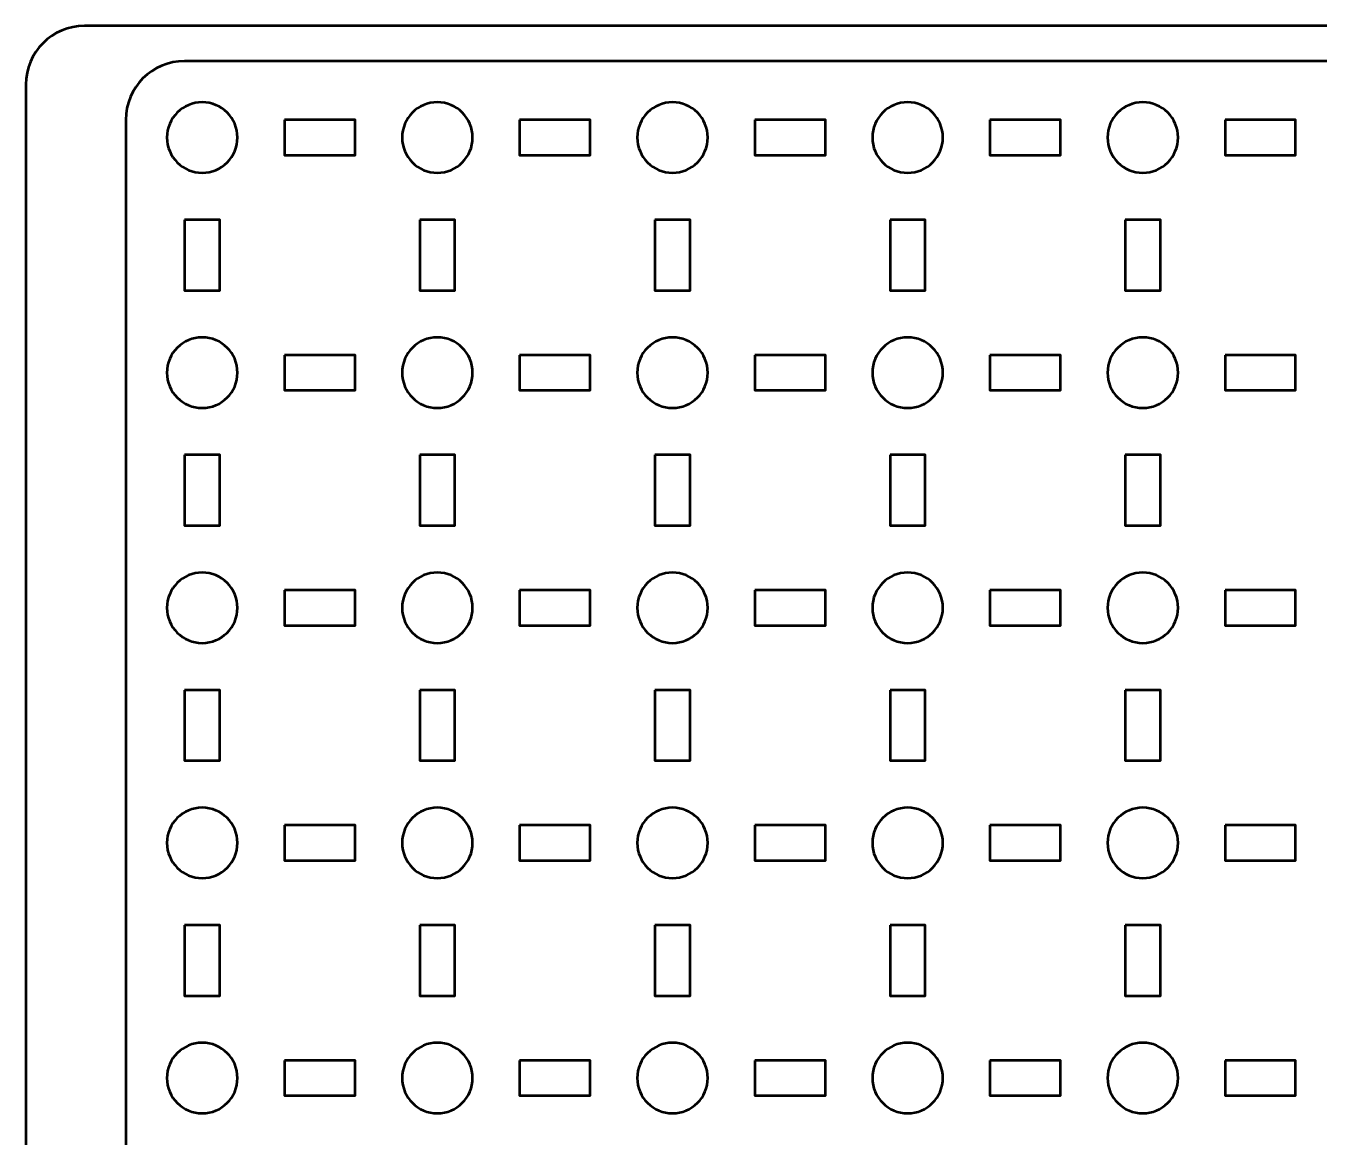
# Model space of a CAD drawing. Header units: centimetres. Extents: x -21 to 0, y -29.7 to 0.
# Drawn here: x -21 to -10, y -9.45 to 0 of the extents above; entities that cross this region are included whole.
import ezdxf

# ---------------------------------------------------------------- set-up
doc = ezdxf.new("R2010")
doc.units = ezdxf.units.CM
doc.header["$MEASUREMENT"] = 0
doc.layers.add('Layer 1', color=7, linetype='Continuous')

msp = doc.modelspace()

# ---------------------------------------------------------------- linework, layer by layer
at = {"layer": 'Layer 1', "color": 22, "lineweight": 53}
msp.add_open_spline([(-21.00003, -29.19996), (-21.00003, -29.19996), (-21.00003, -0.49992), (-21.00003, -0.49992), (-21.00003, -0.49992), (-21.00003, -0.22295), (-20.77694, 0.00004), (-20.49994, 0.00004), (-20.49994, 0.00004), (-20.49994, 0.00004), (-0.50008, 0.00004), (-0.50008, 0.00004), (-0.50008, 0.00004), (-0.22294, 0.00004), (0.00002, -0.22295), (0.00002, -0.49992), (0.00002, -0.49992), (0.00002, -0.49992), (0.00002, -29.19996), (0.00002, -29.19996), (0.00002, -29.19996), (0.00002, -29.47696), (-0.22294, -29.70005), (-0.50008, -29.70005), (-0.50008, -29.70005), (-0.50008, -29.70005), (-20.49994, -29.70005), (-20.49994, -29.70005), (-20.49994, -29.70005), (-20.77694, -29.70005), (-21.00003, -29.47696), (-21.00003, -29.19996)], degree=3, knots=[0, 0, 0, 0, 0.125, 0.125, 0.125, 0.125, 0.25, 0.25, 0.25, 0.25, 0.375, 0.375, 0.375, 0.375, 0.5, 0.5, 0.5, 0.5, 0.625, 0.625, 0.625, 0.625, 0.75, 0.75, 0.75, 0.75, 0.875, 0.875, 0.875, 0.875, 1, 1, 1, 1], dxfattribs=at)
at = {"layer": 'Layer 1', "color": 2, "lineweight": 53}
msp.add_open_spline([(-19.64997, -0.29994), (-19.64997, -0.29994), (-1.35004, -0.29994), (-1.35004, -0.29994), (-1.35004, -0.29994), (-1.07304, -0.29994), (-0.84994, -0.52303), (-0.84994, -0.80004), (-0.84994, -0.80004), (-0.84994, -0.80004), (-0.84994, -19.09996), (-0.84994, -19.09996), (-0.84994, -19.09996), (-0.84994, -19.37696), (-1.07304, -19.60006), (-1.35004, -19.60006), (-1.35004, -19.60006), (-1.35004, -19.60006), (-19.64997, -19.60006), (-19.64997, -19.60006), (-19.64997, -19.60006), (-19.92697, -19.60006), (-20.15006, -19.37696), (-20.15006, -19.09996), (-20.15006, -19.09996), (-20.15006, -19.09996), (-20.15006, -0.80004), (-20.15006, -0.80004), (-20.15006, -0.80004), (-20.15006, -0.52303), (-19.92697, -0.29994), (-19.64997, -0.29994)], degree=3, knots=[0, 0, 0, 0, 0.125, 0.125, 0.125, 0.125, 0.25, 0.25, 0.25, 0.25, 0.375, 0.375, 0.375, 0.375, 0.5, 0.5, 0.5, 0.5, 0.625, 0.625, 0.625, 0.625, 0.75, 0.75, 0.75, 0.75, 0.875, 0.875, 0.875, 0.875, 1, 1, 1, 1], dxfattribs=at)
at = {"layer": 'Layer 1', "lineweight": 53}
for points in [[(-19.20003, -0.94997), (-19.20003, -1.11574), (-19.33426, -1.24997), (-19.50004, -1.24997), (-19.50004, -1.24997), (-19.6657, -1.24997), (-19.80004, -1.11574), (-19.80004, -0.94997), (-19.80004, -0.94997), (-19.80004, -0.7843), (-19.6657, -0.64996), (-19.50004, -0.64996), (-19.50004, -0.64996), (-19.33426, -0.64996), (-19.20003, -0.7843), (-19.20003, -0.94997)], [(-17.19996, -0.94997), (-17.19996, -1.11574), (-17.33433, -1.24997), (-17.49996, -1.24997), (-17.49996, -1.24997), (-17.66573, -1.24997), (-17.79996, -1.11574), (-17.79996, -0.94997), (-17.79996, -0.94997), (-17.79996, -0.7843), (-17.66573, -0.64996), (-17.49996, -0.64996), (-17.49996, -0.64996), (-17.33433, -0.64996), (-17.19996, -0.7843), (-17.19996, -0.94997)], [(-15.20003, -0.94997), (-15.20003, -1.11574), (-15.33436, -1.24997), (-15.50003, -1.24997), (-15.50003, -1.24997), (-15.66566, -1.24997), (-15.80003, -1.11574), (-15.80003, -0.94997), (-15.80003, -0.94997), (-15.80003, -0.7843), (-15.66566, -0.64996), (-15.50003, -0.64996), (-15.50003, -0.64996), (-15.33436, -0.64996), (-15.20003, -0.7843), (-15.20003, -0.94997)], [(-13.20006, -0.94997), (-13.20006, -1.11574), (-13.33429, -1.24997), (-13.50006, -1.24997), (-13.50006, -1.24997), (-13.66573, -1.24997), (-13.80006, -1.11574), (-13.80006, -0.94997), (-13.80006, -0.94997), (-13.80006, -0.7843), (-13.66573, -0.64996), (-13.50006, -0.64996), (-13.50006, -0.64996), (-13.33429, -0.64996), (-13.20006, -0.7843), (-13.20006, -0.94997)], [(-11.19999, -0.94997), (-11.19999, -1.11574), (-11.33436, -1.24997), (-11.49999, -1.24997), (-11.49999, -1.24997), (-11.66576, -1.24997), (-11.79999, -1.11574), (-11.79999, -0.94997), (-11.79999, -0.94997), (-11.79999, -0.7843), (-11.66576, -0.64996), (-11.49999, -0.64996), (-11.49999, -0.64996), (-11.33436, -0.64996), (-11.19999, -0.7843), (-11.19999, -0.94997)], [(-18.80002, -0.80004), (-18.80002, -0.80004), (-18.20001, -0.80004), (-18.20001, -0.80004), (-18.20001, -0.80004), (-18.20001, -0.80004), (-18.20001, -1.10004), (-18.20001, -1.10004), (-18.20001, -1.10004), (-18.20001, -1.10004), (-18.80002, -1.10004), (-18.80002, -1.10004), (-18.80002, -1.10004), (-18.80002, -1.10004), (-18.80002, -0.80004), (-18.80002, -0.80004)], [(-16.80005, -0.80004), (-16.80005, -0.80004), (-16.20005, -0.80004), (-16.20005, -0.80004), (-16.20005, -0.80004), (-16.20005, -0.80004), (-16.20005, -1.10004), (-16.20005, -1.10004), (-16.20005, -1.10004), (-16.20005, -1.10004), (-16.80005, -1.10004), (-16.80005, -1.10004), (-16.80005, -1.10004), (-16.80005, -1.10004), (-16.80005, -0.80004), (-16.80005, -0.80004)], [(-14.79998, -0.80004), (-14.79998, -0.80004), (-14.19997, -0.80004), (-14.19997, -0.80004), (-14.19997, -0.80004), (-14.19997, -0.80004), (-14.19997, -1.10004), (-14.19997, -1.10004), (-14.19997, -1.10004), (-14.19997, -1.10004), (-14.79998, -1.10004), (-14.79998, -1.10004), (-14.79998, -1.10004), (-14.79998, -1.10004), (-14.79998, -0.80004), (-14.79998, -0.80004)], [(-12.80001, -0.80004), (-12.80001, -0.80004), (-12.2, -0.80004), (-12.2, -0.80004), (-12.2, -0.80004), (-12.2, -0.80004), (-12.2, -1.10004), (-12.2, -1.10004), (-12.2, -1.10004), (-12.2, -1.10004), (-12.80001, -1.10004), (-12.80001, -1.10004), (-12.80001, -1.10004), (-12.80001, -1.10004), (-12.80001, -0.80004), (-12.80001, -0.80004)], [(-10.80008, -0.80004), (-10.80008, -0.80004), (-10.20007, -0.80004), (-10.20007, -0.80004), (-10.20007, -0.80004), (-10.20007, -0.80004), (-10.20007, -1.10004), (-10.20007, -1.10004), (-10.20007, -1.10004), (-10.20007, -1.10004), (-10.80008, -1.10004), (-10.80008, -1.10004), (-10.80008, -1.10004), (-10.80008, -1.10004), (-10.80008, -0.80004), (-10.80008, -0.80004)], [(-19.64997, -1.64998), (-19.64997, -1.64998), (-19.34996, -1.64998), (-19.34996, -1.64998), (-19.34996, -1.64998), (-19.34996, -1.64998), (-19.34996, -2.24999), (-19.34996, -2.24999), (-19.34996, -2.24999), (-19.34996, -2.24999), (-19.64997, -2.24999), (-19.64997, -2.24999), (-19.64997, -2.24999), (-19.64997, -2.24999), (-19.64997, -1.64998), (-19.64997, -1.64998)], [(-17.65003, -1.64998), (-17.65003, -1.64998), (-17.35003, -1.64998), (-17.35003, -1.64998), (-17.35003, -1.64998), (-17.35003, -1.64998), (-17.35003, -2.24999), (-17.35003, -2.24999), (-17.35003, -2.24999), (-17.35003, -2.24999), (-17.65003, -2.24999), (-17.65003, -2.24999), (-17.65003, -2.24999), (-17.65003, -2.24999), (-17.65003, -1.64998), (-17.65003, -1.64998)], [(-15.6501, -1.64998), (-15.6501, -1.64998), (-15.3501, -1.64998), (-15.3501, -1.64998), (-15.3501, -1.64998), (-15.3501, -1.64998), (-15.3501, -2.24999), (-15.3501, -2.24999), (-15.3501, -2.24999), (-15.3501, -2.24999), (-15.6501, -2.24999), (-15.6501, -2.24999), (-15.6501, -2.24999), (-15.6501, -2.24999), (-15.6501, -1.64998), (-15.6501, -1.64998)], [(-13.64999, -1.64998), (-13.64999, -1.64998), (-13.34999, -1.64998), (-13.34999, -1.64998), (-13.34999, -1.64998), (-13.34999, -1.64998), (-13.34999, -2.24999), (-13.34999, -2.24999), (-13.34999, -2.24999), (-13.34999, -2.24999), (-13.64999, -2.24999), (-13.64999, -2.24999), (-13.64999, -2.24999), (-13.64999, -2.24999), (-13.64999, -1.64998), (-13.64999, -1.64998)], [(-11.65006, -1.64998), (-11.65006, -1.64998), (-11.35006, -1.64998), (-11.35006, -1.64998), (-11.35006, -1.64998), (-11.35006, -1.64998), (-11.35006, -2.24999), (-11.35006, -2.24999), (-11.35006, -2.24999), (-11.35006, -2.24999), (-11.65006, -2.24999), (-11.65006, -2.24999), (-11.65006, -2.24999), (-11.65006, -2.24999), (-11.65006, -1.64998), (-11.65006, -1.64998)], [(-19.20003, -2.95004), (-19.20003, -3.11567), (-19.33426, -3.25004), (-19.50004, -3.25004), (-19.50004, -3.25004), (-19.6657, -3.25004), (-19.80004, -3.11567), (-19.80004, -2.95004), (-19.80004, -2.95004), (-19.80004, -2.78427), (-19.6657, -2.65004), (-19.50004, -2.65004), (-19.50004, -2.65004), (-19.33426, -2.65004), (-19.20003, -2.78427), (-19.20003, -2.95004)], [(-17.19996, -2.95004), (-17.19996, -3.11567), (-17.33433, -3.25004), (-17.49996, -3.25004), (-17.49996, -3.25004), (-17.66573, -3.25004), (-17.79996, -3.11567), (-17.79996, -2.95004), (-17.79996, -2.95004), (-17.79996, -2.78427), (-17.66573, -2.65004), (-17.49996, -2.65004), (-17.49996, -2.65004), (-17.33433, -2.65004), (-17.19996, -2.78427), (-17.19996, -2.95004)], [(-15.20003, -2.95004), (-15.20003, -3.11567), (-15.33436, -3.25004), (-15.50003, -3.25004), (-15.50003, -3.25004), (-15.66566, -3.25004), (-15.80003, -3.11567), (-15.80003, -2.95004), (-15.80003, -2.95004), (-15.80003, -2.78427), (-15.66566, -2.65004), (-15.50003, -2.65004), (-15.50003, -2.65004), (-15.33436, -2.65004), (-15.20003, -2.78427), (-15.20003, -2.95004)], [(-13.20006, -2.95004), (-13.20006, -3.11567), (-13.33429, -3.25004), (-13.50006, -3.25004), (-13.50006, -3.25004), (-13.66573, -3.25004), (-13.80006, -3.11567), (-13.80006, -2.95004), (-13.80006, -2.95004), (-13.80006, -2.78427), (-13.66573, -2.65004), (-13.50006, -2.65004), (-13.50006, -2.65004), (-13.33429, -2.65004), (-13.20006, -2.78427), (-13.20006, -2.95004)], [(-11.19999, -2.95004), (-11.19999, -3.11567), (-11.33436, -3.25004), (-11.49999, -3.25004), (-11.49999, -3.25004), (-11.66576, -3.25004), (-11.79999, -3.11567), (-11.79999, -2.95004), (-11.79999, -2.95004), (-11.79999, -2.78427), (-11.66576, -2.65004), (-11.49999, -2.65004), (-11.49999, -2.65004), (-11.33436, -2.65004), (-11.19999, -2.78427), (-11.19999, -2.95004)], [(-18.80002, -2.79997), (-18.80002, -2.79997), (-18.20001, -2.79997), (-18.20001, -2.79997), (-18.20001, -2.79997), (-18.20001, -2.79997), (-18.20001, -3.09997), (-18.20001, -3.09997), (-18.20001, -3.09997), (-18.20001, -3.09997), (-18.80002, -3.09997), (-18.80002, -3.09997), (-18.80002, -3.09997), (-18.80002, -3.09997), (-18.80002, -2.79997), (-18.80002, -2.79997)], [(-16.80005, -2.79997), (-16.80005, -2.79997), (-16.20005, -2.79997), (-16.20005, -2.79997), (-16.20005, -2.79997), (-16.20005, -2.79997), (-16.20005, -3.09997), (-16.20005, -3.09997), (-16.20005, -3.09997), (-16.20005, -3.09997), (-16.80005, -3.09997), (-16.80005, -3.09997), (-16.80005, -3.09997), (-16.80005, -3.09997), (-16.80005, -2.79997), (-16.80005, -2.79997)], [(-14.79998, -2.79997), (-14.79998, -2.79997), (-14.19997, -2.79997), (-14.19997, -2.79997), (-14.19997, -2.79997), (-14.19997, -2.79997), (-14.19997, -3.09997), (-14.19997, -3.09997), (-14.19997, -3.09997), (-14.19997, -3.09997), (-14.79998, -3.09997), (-14.79998, -3.09997), (-14.79998, -3.09997), (-14.79998, -3.09997), (-14.79998, -2.79997), (-14.79998, -2.79997)], [(-12.80001, -2.79997), (-12.80001, -2.79997), (-12.2, -2.79997), (-12.2, -2.79997), (-12.2, -2.79997), (-12.2, -2.79997), (-12.2, -3.09997), (-12.2, -3.09997), (-12.2, -3.09997), (-12.2, -3.09997), (-12.80001, -3.09997), (-12.80001, -3.09997), (-12.80001, -3.09997), (-12.80001, -3.09997), (-12.80001, -2.79997), (-12.80001, -2.79997)], [(-10.80008, -2.79997), (-10.80008, -2.79997), (-10.20007, -2.79997), (-10.20007, -2.79997), (-10.20007, -2.79997), (-10.20007, -2.79997), (-10.20007, -3.09997), (-10.20007, -3.09997), (-10.20007, -3.09997), (-10.20007, -3.09997), (-10.80008, -3.09997), (-10.80008, -3.09997), (-10.80008, -3.09997), (-10.80008, -3.09997), (-10.80008, -2.79997), (-10.80008, -2.79997)], [(-19.64997, -3.64995), (-19.64997, -3.64995), (-19.34996, -3.64995), (-19.34996, -3.64995), (-19.34996, -3.64995), (-19.34996, -3.64995), (-19.34996, -4.24996), (-19.34996, -4.24996), (-19.34996, -4.24996), (-19.34996, -4.24996), (-19.64997, -4.24996), (-19.64997, -4.24996), (-19.64997, -4.24996), (-19.64997, -4.24996), (-19.64997, -3.64995), (-19.64997, -3.64995)], [(-17.65003, -3.64995), (-17.65003, -3.64995), (-17.35003, -3.64995), (-17.35003, -3.64995), (-17.35003, -3.64995), (-17.35003, -3.64995), (-17.35003, -4.24996), (-17.35003, -4.24996), (-17.35003, -4.24996), (-17.35003, -4.24996), (-17.65003, -4.24996), (-17.65003, -4.24996), (-17.65003, -4.24996), (-17.65003, -4.24996), (-17.65003, -3.64995), (-17.65003, -3.64995)], [(-15.6501, -3.64995), (-15.6501, -3.64995), (-15.3501, -3.64995), (-15.3501, -3.64995), (-15.3501, -3.64995), (-15.3501, -3.64995), (-15.3501, -4.24996), (-15.3501, -4.24996), (-15.3501, -4.24996), (-15.3501, -4.24996), (-15.6501, -4.24996), (-15.6501, -4.24996), (-15.6501, -4.24996), (-15.6501, -4.24996), (-15.6501, -3.64995), (-15.6501, -3.64995)], [(-13.64999, -3.64995), (-13.64999, -3.64995), (-13.34999, -3.64995), (-13.34999, -3.64995), (-13.34999, -3.64995), (-13.34999, -3.64995), (-13.34999, -4.24996), (-13.34999, -4.24996), (-13.34999, -4.24996), (-13.34999, -4.24996), (-13.64999, -4.24996), (-13.64999, -4.24996), (-13.64999, -4.24996), (-13.64999, -4.24996), (-13.64999, -3.64995), (-13.64999, -3.64995)], [(-11.65006, -3.64995), (-11.65006, -3.64995), (-11.35006, -3.64995), (-11.35006, -3.64995), (-11.35006, -3.64995), (-11.35006, -3.64995), (-11.35006, -4.24996), (-11.35006, -4.24996), (-11.35006, -4.24996), (-11.35006, -4.24996), (-11.65006, -4.24996), (-11.65006, -4.24996), (-11.65006, -4.24996), (-11.65006, -4.24996), (-11.65006, -3.64995), (-11.65006, -3.64995)], [(-19.20003, -4.94997), (-19.20003, -5.11564), (-19.33426, -5.24997), (-19.50004, -5.24997), (-19.50004, -5.24997), (-19.6657, -5.24997), (-19.80004, -5.11564), (-19.80004, -4.94997), (-19.80004, -4.94997), (-19.80004, -4.78434), (-19.6657, -4.64997), (-19.50004, -4.64997), (-19.50004, -4.64997), (-19.33426, -4.64997), (-19.20003, -4.78434), (-19.20003, -4.94997)], [(-17.19996, -4.94997), (-17.19996, -5.11564), (-17.33433, -5.24997), (-17.49996, -5.24997), (-17.49996, -5.24997), (-17.66573, -5.24997), (-17.79996, -5.11564), (-17.79996, -4.94997), (-17.79996, -4.94997), (-17.79996, -4.78434), (-17.66573, -4.64997), (-17.49996, -4.64997), (-17.49996, -4.64997), (-17.33433, -4.64997), (-17.19996, -4.78434), (-17.19996, -4.94997)], [(-15.20003, -4.94997), (-15.20003, -5.11564), (-15.33436, -5.24997), (-15.50003, -5.24997), (-15.50003, -5.24997), (-15.66566, -5.24997), (-15.80003, -5.11564), (-15.80003, -4.94997), (-15.80003, -4.94997), (-15.80003, -4.78434), (-15.66566, -4.64997), (-15.50003, -4.64997), (-15.50003, -4.64997), (-15.33436, -4.64997), (-15.20003, -4.78434), (-15.20003, -4.94997)], [(-13.20006, -4.94997), (-13.20006, -5.11564), (-13.33429, -5.24997), (-13.50006, -5.24997), (-13.50006, -5.24997), (-13.66573, -5.24997), (-13.80006, -5.11564), (-13.80006, -4.94997), (-13.80006, -4.94997), (-13.80006, -4.78434), (-13.66573, -4.64997), (-13.50006, -4.64997), (-13.50006, -4.64997), (-13.33429, -4.64997), (-13.20006, -4.78434), (-13.20006, -4.94997)], [(-11.19999, -4.94997), (-11.19999, -5.11564), (-11.33436, -5.24997), (-11.49999, -5.24997), (-11.49999, -5.24997), (-11.66576, -5.24997), (-11.79999, -5.11564), (-11.79999, -4.94997), (-11.79999, -4.94997), (-11.79999, -4.78434), (-11.66576, -4.64997), (-11.49999, -4.64997), (-11.49999, -4.64997), (-11.33436, -4.64997), (-11.19999, -4.78434), (-11.19999, -4.94997)], [(-18.80002, -4.7999), (-18.80002, -4.7999), (-18.20001, -4.7999), (-18.20001, -4.7999), (-18.20001, -4.7999), (-18.20001, -4.7999), (-18.20001, -5.0999), (-18.20001, -5.0999), (-18.20001, -5.0999), (-18.20001, -5.0999), (-18.80002, -5.0999), (-18.80002, -5.0999), (-18.80002, -5.0999), (-18.80002, -5.0999), (-18.80002, -4.7999), (-18.80002, -4.7999)], [(-16.80005, -4.7999), (-16.80005, -4.7999), (-16.20005, -4.7999), (-16.20005, -4.7999), (-16.20005, -4.7999), (-16.20005, -4.7999), (-16.20005, -5.0999), (-16.20005, -5.0999), (-16.20005, -5.0999), (-16.20005, -5.0999), (-16.80005, -5.0999), (-16.80005, -5.0999), (-16.80005, -5.0999), (-16.80005, -5.0999), (-16.80005, -4.7999), (-16.80005, -4.7999)], [(-14.79998, -4.7999), (-14.79998, -4.7999), (-14.19997, -4.7999), (-14.19997, -4.7999), (-14.19997, -4.7999), (-14.19997, -4.7999), (-14.19997, -5.0999), (-14.19997, -5.0999), (-14.19997, -5.0999), (-14.19997, -5.0999), (-14.79998, -5.0999), (-14.79998, -5.0999), (-14.79998, -5.0999), (-14.79998, -5.0999), (-14.79998, -4.7999), (-14.79998, -4.7999)], [(-12.80001, -4.7999), (-12.80001, -4.7999), (-12.2, -4.7999), (-12.2, -4.7999), (-12.2, -4.7999), (-12.2, -4.7999), (-12.2, -5.0999), (-12.2, -5.0999), (-12.2, -5.0999), (-12.2, -5.0999), (-12.80001, -5.0999), (-12.80001, -5.0999), (-12.80001, -5.0999), (-12.80001, -5.0999), (-12.80001, -4.7999), (-12.80001, -4.7999)], [(-10.80008, -4.7999), (-10.80008, -4.7999), (-10.20007, -4.7999), (-10.20007, -4.7999), (-10.20007, -4.7999), (-10.20007, -4.7999), (-10.20007, -5.0999), (-10.20007, -5.0999), (-10.20007, -5.0999), (-10.20007, -5.0999), (-10.80008, -5.0999), (-10.80008, -5.0999), (-10.80008, -5.0999), (-10.80008, -5.0999), (-10.80008, -4.7999), (-10.80008, -4.7999)], [(-19.64997, -5.65002), (-19.64997, -5.65002), (-19.34996, -5.65002), (-19.34996, -5.65002), (-19.34996, -5.65002), (-19.34996, -5.65002), (-19.34996, -6.25003), (-19.34996, -6.25003), (-19.34996, -6.25003), (-19.34996, -6.25003), (-19.64997, -6.25003), (-19.64997, -6.25003), (-19.64997, -6.25003), (-19.64997, -6.25003), (-19.64997, -5.65002), (-19.64997, -5.65002)], [(-17.65003, -5.65002), (-17.65003, -5.65002), (-17.35003, -5.65002), (-17.35003, -5.65002), (-17.35003, -5.65002), (-17.35003, -5.65002), (-17.35003, -6.25003), (-17.35003, -6.25003), (-17.35003, -6.25003), (-17.35003, -6.25003), (-17.65003, -6.25003), (-17.65003, -6.25003), (-17.65003, -6.25003), (-17.65003, -6.25003), (-17.65003, -5.65002), (-17.65003, -5.65002)], [(-15.6501, -5.65002), (-15.6501, -5.65002), (-15.3501, -5.65002), (-15.3501, -5.65002), (-15.3501, -5.65002), (-15.3501, -5.65002), (-15.3501, -6.25003), (-15.3501, -6.25003), (-15.3501, -6.25003), (-15.3501, -6.25003), (-15.6501, -6.25003), (-15.6501, -6.25003), (-15.6501, -6.25003), (-15.6501, -6.25003), (-15.6501, -5.65002), (-15.6501, -5.65002)], [(-13.64999, -5.65002), (-13.64999, -5.65002), (-13.34999, -5.65002), (-13.34999, -5.65002), (-13.34999, -5.65002), (-13.34999, -5.65002), (-13.34999, -6.25003), (-13.34999, -6.25003), (-13.34999, -6.25003), (-13.34999, -6.25003), (-13.64999, -6.25003), (-13.64999, -6.25003), (-13.64999, -6.25003), (-13.64999, -6.25003), (-13.64999, -5.65002), (-13.64999, -5.65002)], [(-11.65006, -5.65002), (-11.65006, -5.65002), (-11.35006, -5.65002), (-11.35006, -5.65002), (-11.35006, -5.65002), (-11.35006, -5.65002), (-11.35006, -6.25003), (-11.35006, -6.25003), (-11.35006, -6.25003), (-11.35006, -6.25003), (-11.65006, -6.25003), (-11.65006, -6.25003), (-11.65006, -6.25003), (-11.65006, -6.25003), (-11.65006, -5.65002), (-11.65006, -5.65002)], [(-19.20003, -6.94994), (-19.20003, -7.11571), (-19.33426, -7.24994), (-19.50004, -7.24994), (-19.50004, -7.24994), (-19.6657, -7.24994), (-19.80004, -7.11571), (-19.80004, -6.94994), (-19.80004, -6.94994), (-19.80004, -6.78428), (-19.6657, -6.64994), (-19.50004, -6.64994), (-19.50004, -6.64994), (-19.33426, -6.64994), (-19.20003, -6.78428), (-19.20003, -6.94994)], [(-17.19996, -6.94994), (-17.19996, -7.11571), (-17.33433, -7.24994), (-17.49996, -7.24994), (-17.49996, -7.24994), (-17.66573, -7.24994), (-17.79996, -7.11571), (-17.79996, -6.94994), (-17.79996, -6.94994), (-17.79996, -6.78428), (-17.66573, -6.64994), (-17.49996, -6.64994), (-17.49996, -6.64994), (-17.33433, -6.64994), (-17.19996, -6.78428), (-17.19996, -6.94994)], [(-15.20003, -6.94994), (-15.20003, -7.11571), (-15.33436, -7.24994), (-15.50003, -7.24994), (-15.50003, -7.24994), (-15.66566, -7.24994), (-15.80003, -7.11571), (-15.80003, -6.94994), (-15.80003, -6.94994), (-15.80003, -6.78428), (-15.66566, -6.64994), (-15.50003, -6.64994), (-15.50003, -6.64994), (-15.33436, -6.64994), (-15.20003, -6.78428), (-15.20003, -6.94994)], [(-13.20006, -6.94994), (-13.20006, -7.11571), (-13.33429, -7.24994), (-13.50006, -7.24994), (-13.50006, -7.24994), (-13.66573, -7.24994), (-13.80006, -7.11571), (-13.80006, -6.94994), (-13.80006, -6.94994), (-13.80006, -6.78428), (-13.66573, -6.64994), (-13.50006, -6.64994), (-13.50006, -6.64994), (-13.33429, -6.64994), (-13.20006, -6.78428), (-13.20006, -6.94994)], [(-11.19999, -6.94994), (-11.19999, -7.11571), (-11.33436, -7.24994), (-11.49999, -7.24994), (-11.49999, -7.24994), (-11.66576, -7.24994), (-11.79999, -7.11571), (-11.79999, -6.94994), (-11.79999, -6.94994), (-11.79999, -6.78428), (-11.66576, -6.64994), (-11.49999, -6.64994), (-11.49999, -6.64994), (-11.33436, -6.64994), (-11.19999, -6.78428), (-11.19999, -6.94994)], [(-18.80002, -6.80001), (-18.80002, -6.80001), (-18.20001, -6.80001), (-18.20001, -6.80001), (-18.20001, -6.80001), (-18.20001, -6.80001), (-18.20001, -7.10001), (-18.20001, -7.10001), (-18.20001, -7.10001), (-18.20001, -7.10001), (-18.80002, -7.10001), (-18.80002, -7.10001), (-18.80002, -7.10001), (-18.80002, -7.10001), (-18.80002, -6.80001), (-18.80002, -6.80001)], [(-16.80005, -6.80001), (-16.80005, -6.80001), (-16.20005, -6.80001), (-16.20005, -6.80001), (-16.20005, -6.80001), (-16.20005, -6.80001), (-16.20005, -7.10001), (-16.20005, -7.10001), (-16.20005, -7.10001), (-16.20005, -7.10001), (-16.80005, -7.10001), (-16.80005, -7.10001), (-16.80005, -7.10001), (-16.80005, -7.10001), (-16.80005, -6.80001), (-16.80005, -6.80001)], [(-14.79998, -6.80001), (-14.79998, -6.80001), (-14.19997, -6.80001), (-14.19997, -6.80001), (-14.19997, -6.80001), (-14.19997, -6.80001), (-14.19997, -7.10001), (-14.19997, -7.10001), (-14.19997, -7.10001), (-14.19997, -7.10001), (-14.79998, -7.10001), (-14.79998, -7.10001), (-14.79998, -7.10001), (-14.79998, -7.10001), (-14.79998, -6.80001), (-14.79998, -6.80001)], [(-12.80001, -6.80001), (-12.80001, -6.80001), (-12.2, -6.80001), (-12.2, -6.80001), (-12.2, -6.80001), (-12.2, -6.80001), (-12.2, -7.10001), (-12.2, -7.10001), (-12.2, -7.10001), (-12.2, -7.10001), (-12.80001, -7.10001), (-12.80001, -7.10001), (-12.80001, -7.10001), (-12.80001, -7.10001), (-12.80001, -6.80001), (-12.80001, -6.80001)], [(-10.80008, -6.80001), (-10.80008, -6.80001), (-10.20007, -6.80001), (-10.20007, -6.80001), (-10.20007, -6.80001), (-10.20007, -6.80001), (-10.20007, -7.10001), (-10.20007, -7.10001), (-10.20007, -7.10001), (-10.20007, -7.10001), (-10.80008, -7.10001), (-10.80008, -7.10001), (-10.80008, -7.10001), (-10.80008, -7.10001), (-10.80008, -6.80001), (-10.80008, -6.80001)], [(-19.64997, -7.64999), (-19.64997, -7.64999), (-19.34996, -7.64999), (-19.34996, -7.64999), (-19.34996, -7.64999), (-19.34996, -7.64999), (-19.34996, -8.25), (-19.34996, -8.25), (-19.34996, -8.25), (-19.34996, -8.25), (-19.64997, -8.25), (-19.64997, -8.25), (-19.64997, -8.25), (-19.64997, -8.25), (-19.64997, -7.64999), (-19.64997, -7.64999)], [(-17.65003, -7.64999), (-17.65003, -7.64999), (-17.35003, -7.64999), (-17.35003, -7.64999), (-17.35003, -7.64999), (-17.35003, -7.64999), (-17.35003, -8.25), (-17.35003, -8.25), (-17.35003, -8.25), (-17.35003, -8.25), (-17.65003, -8.25), (-17.65003, -8.25), (-17.65003, -8.25), (-17.65003, -8.25), (-17.65003, -7.64999), (-17.65003, -7.64999)], [(-15.6501, -7.64999), (-15.6501, -7.64999), (-15.3501, -7.64999), (-15.3501, -7.64999), (-15.3501, -7.64999), (-15.3501, -7.64999), (-15.3501, -8.25), (-15.3501, -8.25), (-15.3501, -8.25), (-15.3501, -8.25), (-15.6501, -8.25), (-15.6501, -8.25), (-15.6501, -8.25), (-15.6501, -8.25), (-15.6501, -7.64999), (-15.6501, -7.64999)], [(-13.64999, -7.64999), (-13.64999, -7.64999), (-13.34999, -7.64999), (-13.34999, -7.64999), (-13.34999, -7.64999), (-13.34999, -7.64999), (-13.34999, -8.25), (-13.34999, -8.25), (-13.34999, -8.25), (-13.34999, -8.25), (-13.64999, -8.25), (-13.64999, -8.25), (-13.64999, -8.25), (-13.64999, -8.25), (-13.64999, -7.64999), (-13.64999, -7.64999)], [(-11.65006, -7.64999), (-11.65006, -7.64999), (-11.35006, -7.64999), (-11.35006, -7.64999), (-11.35006, -7.64999), (-11.35006, -7.64999), (-11.35006, -8.25), (-11.35006, -8.25), (-11.35006, -8.25), (-11.35006, -8.25), (-11.65006, -8.25), (-11.65006, -8.25), (-11.65006, -8.25), (-11.65006, -8.25), (-11.65006, -7.64999), (-11.65006, -7.64999)], [(-19.20003, -8.95001), (-19.20003, -9.11564), (-19.33426, -9.25002), (-19.50004, -9.25002), (-19.50004, -9.25002), (-19.6657, -9.25002), (-19.80004, -9.11564), (-19.80004, -8.95001), (-19.80004, -8.95001), (-19.80004, -8.78424), (-19.6657, -8.65001), (-19.50004, -8.65001), (-19.50004, -8.65001), (-19.33426, -8.65001), (-19.20003, -8.78424), (-19.20003, -8.95001)], [(-17.19996, -8.95001), (-17.19996, -9.11564), (-17.33433, -9.25002), (-17.49996, -9.25002), (-17.49996, -9.25002), (-17.66573, -9.25002), (-17.79996, -9.11564), (-17.79996, -8.95001), (-17.79996, -8.95001), (-17.79996, -8.78424), (-17.66573, -8.65001), (-17.49996, -8.65001), (-17.49996, -8.65001), (-17.33433, -8.65001), (-17.19996, -8.78424), (-17.19996, -8.95001)], [(-15.20003, -8.95001), (-15.20003, -9.11564), (-15.33436, -9.25002), (-15.50003, -9.25002), (-15.50003, -9.25002), (-15.66566, -9.25002), (-15.80003, -9.11564), (-15.80003, -8.95001), (-15.80003, -8.95001), (-15.80003, -8.78424), (-15.66566, -8.65001), (-15.50003, -8.65001), (-15.50003, -8.65001), (-15.33436, -8.65001), (-15.20003, -8.78424), (-15.20003, -8.95001)], [(-13.20006, -8.95001), (-13.20006, -9.11564), (-13.33429, -9.25002), (-13.50006, -9.25002), (-13.50006, -9.25002), (-13.66573, -9.25002), (-13.80006, -9.11564), (-13.80006, -8.95001), (-13.80006, -8.95001), (-13.80006, -8.78424), (-13.66573, -8.65001), (-13.50006, -8.65001), (-13.50006, -8.65001), (-13.33429, -8.65001), (-13.20006, -8.78424), (-13.20006, -8.95001)], [(-11.19999, -8.95001), (-11.19999, -9.11564), (-11.33436, -9.25002), (-11.49999, -9.25002), (-11.49999, -9.25002), (-11.66576, -9.25002), (-11.79999, -9.11564), (-11.79999, -8.95001), (-11.79999, -8.95001), (-11.79999, -8.78424), (-11.66576, -8.65001), (-11.49999, -8.65001), (-11.49999, -8.65001), (-11.33436, -8.65001), (-11.19999, -8.78424), (-11.19999, -8.95001)], [(-18.80002, -8.79994), (-18.80002, -8.79994), (-18.20001, -8.79994), (-18.20001, -8.79994), (-18.20001, -8.79994), (-18.20001, -8.79994), (-18.20001, -9.09994), (-18.20001, -9.09994), (-18.20001, -9.09994), (-18.20001, -9.09994), (-18.80002, -9.09994), (-18.80002, -9.09994), (-18.80002, -9.09994), (-18.80002, -9.09994), (-18.80002, -8.79994), (-18.80002, -8.79994)], [(-16.80005, -8.79994), (-16.80005, -8.79994), (-16.20005, -8.79994), (-16.20005, -8.79994), (-16.20005, -8.79994), (-16.20005, -8.79994), (-16.20005, -9.09994), (-16.20005, -9.09994), (-16.20005, -9.09994), (-16.20005, -9.09994), (-16.80005, -9.09994), (-16.80005, -9.09994), (-16.80005, -9.09994), (-16.80005, -9.09994), (-16.80005, -8.79994), (-16.80005, -8.79994)], [(-14.79998, -8.79994), (-14.79998, -8.79994), (-14.19997, -8.79994), (-14.19997, -8.79994), (-14.19997, -8.79994), (-14.19997, -8.79994), (-14.19997, -9.09994), (-14.19997, -9.09994), (-14.19997, -9.09994), (-14.19997, -9.09994), (-14.79998, -9.09994), (-14.79998, -9.09994), (-14.79998, -9.09994), (-14.79998, -9.09994), (-14.79998, -8.79994), (-14.79998, -8.79994)], [(-12.80001, -8.79994), (-12.80001, -8.79994), (-12.2, -8.79994), (-12.2, -8.79994), (-12.2, -8.79994), (-12.2, -8.79994), (-12.2, -9.09994), (-12.2, -9.09994), (-12.2, -9.09994), (-12.2, -9.09994), (-12.80001, -9.09994), (-12.80001, -9.09994), (-12.80001, -9.09994), (-12.80001, -9.09994), (-12.80001, -8.79994), (-12.80001, -8.79994)], [(-10.80008, -8.79994), (-10.80008, -8.79994), (-10.20007, -8.79994), (-10.20007, -8.79994), (-10.20007, -8.79994), (-10.20007, -8.79994), (-10.20007, -9.09994), (-10.20007, -9.09994), (-10.20007, -9.09994), (-10.20007, -9.09994), (-10.80008, -9.09994), (-10.80008, -9.09994), (-10.80008, -9.09994), (-10.80008, -9.09994), (-10.80008, -8.79994), (-10.80008, -8.79994)]]:
    msp.add_open_spline(points, degree=3, knots=[0, 0, 0, 0, 0.25, 0.25, 0.25, 0.25, 0.5, 0.5, 0.5, 0.5, 0.75, 0.75, 0.75, 0.75, 1, 1, 1, 1], dxfattribs=at)

doc.saveas('drawing.dxf')
